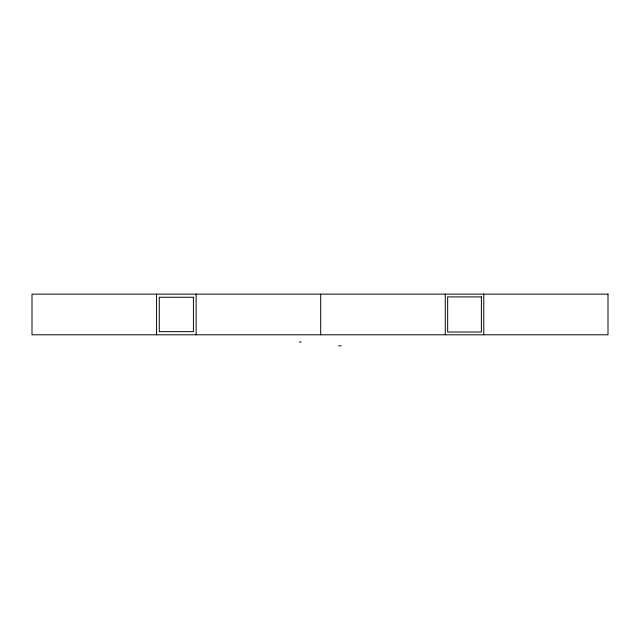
<?xml version="1.0" encoding="UTF-8"?>
<svg xmlns="http://www.w3.org/2000/svg" width="640" height="640" viewBox="0 0 640 640"><rect width="100%" height="100%" fill="white"/><g stroke="black" fill="none" stroke-linecap="round" stroke-linejoin="round"><path stroke-width="0.96" d="M299.304 342.056L301.312 342.056M338.592 345.864L341.08 345.864M483.784 294.136L483.784 334.792M445.264 294.136L445.264 334.792M320.688 294.136L320.688 334.792M196.12 294.136L196.12 334.792M156.568 294.136L156.568 334.792M608 294.136L32 294.136L32 334.792L608 334.792L608 294.136M481.384 296.912L447.664 296.912L447.664 332.016L481.384 332.016L481.384 296.912M193.416 297.256L159.272 297.256L159.272 331.672L193.416 331.672L193.416 297.256"/></g></svg>
